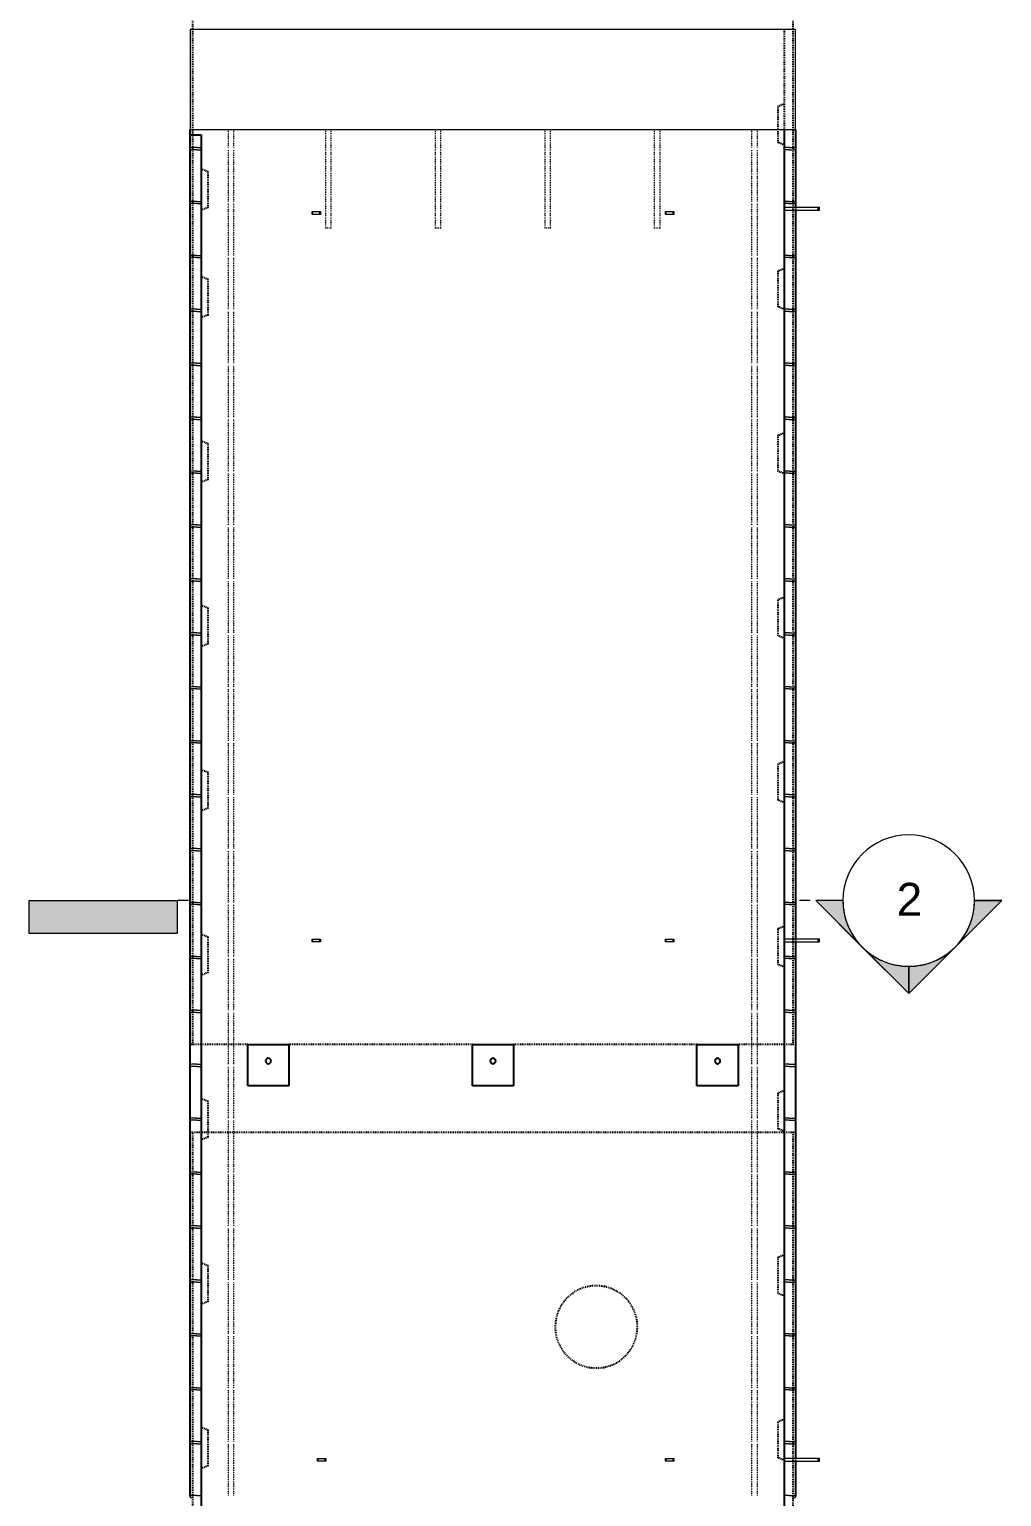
# Model space of a CAD drawing. Header units: millimetres. Extents: x -12535 to 7900, y -3006 to 13189.
# Drawn here: x -5556 to -2007, y 2070 to 7425 of the extents above; entities that cross this region are included whole.
import ezdxf

# ---------------------------------------------------------------- set-up
doc = ezdxf.new("R2010")
doc.units = ezdxf.units.MM
doc.linetypes.add('Dash', pattern=[6.36, 3.18, -3.18])
for name, color, linetype, lineweight in [('A-GENM', 13, 'Continuous', 18), ('A-WALL', 113, 'Continuous', 25), ('A-WALL-HDLN', 110, 'Dash', 25), ('G-ANNO-SYMB', 111, 'Continuous', 9), ('S-BEAM', 12, 'Continuous', 18), ('S-RBAR', 171, 'Continuous', 18)]:
    doc.layers.add(name, color=color, linetype=linetype, lineweight=lineweight)
doc.styles.add('Arial', font='arial.ttf', dxfattribs={"height": 120})

# ---------------------------------------------------------------- blocks, each defined once
blk = doc.blocks.new('RR spread anchor face based - RR-SA-2_5-150-1876458-Elevation Front')
at = {"layer": 'A-GENM'}
for p, q in [((-3233.8, 6759.9), (-3231.3, 6759.9)), ((-3233.8, 6749.9), (-3233.8, 6759.9)), ((-3231.3, 6749.9), (-3233.8, 6749.9)), ((-3231.3, 6759.9), (-3206.3, 6759.9)), ((-3231.3, 6749.9), (-3231.3, 6759.9)), ((-3206.3, 6749.9), (-3231.3, 6749.9)), ((-3206.3, 6759.9), (-3203.8, 6759.9)), ((-3206.3, 6749.9), (-3206.3, 6759.9)), ((-3203.8, 6749.9), (-3206.3, 6749.9)), ((-3203.8, 6759.9), (-3203.8, 6749.9))]:
    blk.add_line(p, q, dxfattribs=at)
blk = doc.blocks.new('M_Rectangular Corbel - M_Rectangular Corbel-2619637-Elevation Front')
at = {"layer": 'S-BEAM'}
for p, q in [((-4968.8, 7425), (-4968.8, 7060)), ((-2758.8, 7425), (-4968.8, 7425)), ((-2758.8, 7060), (-2758.8, 7425)), ((-4968.8, 7060), (-2758.8, 7060))]:
    blk.add_line(p, q, dxfattribs=at)
blk = doc.blocks.new('RR spread anchor face based - RR-SA-4_0-180-1726831-Elevation Front')
at = {"layer": 'A-GENM'}
for p, q in [((-2798.8, -459.1), (-2676.7, -459.1)), ((-2676.7, -471.1), (-2798.8, -471.1)), ((-2676.7, -459.1), (-2671.7, -459.1)), ((-2676.7, -471.1), (-2676.7, -459.1)), ((-2671.7, -471.1), (-2676.7, -471.1)), ((-2671.7, -471.1), (-2671.7, -459.1))]:
    blk.add_line(p, q, dxfattribs=at)
blk = doc.blocks.new('Detail View - M_Section Tail - Filled Horizontal-14034-Elevation Front')
at = {"layer": 'G-ANNO-SYMB'}
blk.add_hatch(color=256, dxfattribs=at).paths.add_polyline_path([(-5039.6, -754.4), (-5039.6, -634.4), (-5579.6, -634.4), (-5579.6, -754.4)])
for p, q in [((-5579.6, -754.4), (-5579.6, -634.4)), ((-5579.6, -634.4), (-5039.6, -634.4)), ((-5039.6, -634.4), (-5039.6, -754.4)), ((-5039.6, -754.4), (-5579.6, -754.4))]:
    blk.add_line(p, q, dxfattribs=at)
blk = doc.blocks.new('Detail View - M_Section Head - Filled SHOP DWG-1002450-Elevation Front')
at = {"layer": 'G-ANNO-SYMB'}
h = blk.add_hatch(color=256, dxfattribs=at)
edge = h.paths.add_edge_path()
edge.add_line((-2685.4, -634.4), (-2585.9, -634.4))
edge.add_arc((-2345.9, -634.4), 240, 180, 225)
edge.add_line((-2515.6, -804.1), (-2685.4, -634.4))
h = blk.add_hatch(color=256, dxfattribs=at)
edge = h.paths.add_edge_path()
edge.add_line((-2006.5, -634.4), (-2176.2, -804.1))
edge.add_arc((-2345.9, -634.4), 240, 315, 360)
edge.add_line((-2105.9, -634.4), (-2006.5, -634.4))
h = blk.add_hatch(color=256, dxfattribs=at)
edge = h.paths.add_edge_path()
edge.add_line((-2345.9, -973.8), (-2515.6, -804.1))
edge.add_arc((-2345.9, -634.4), 240, 225, 270)
edge.add_line((-2345.9, -874.4), (-2345.9, -973.8))
h = blk.add_hatch(color=256, dxfattribs=at)
edge = h.paths.add_edge_path()
edge.add_line((-2345.9, -973.8), (-2345.9, -874.4))
edge.add_arc((-2345.9, -634.4), 240, 270, 315)
edge.add_line((-2176.2, -804.1), (-2345.9, -973.8))
for p, q in [((-2345.9, -973.8), (-2685.4, -634.4)), ((-2585.9, -634.4), (-2685.4, -634.4)), ((-2685.4, -634.4), (-2515.6, -804.1)), ((-2585.9, -634.4), (-2685.4, -634.4)), ((-2345.9, -973.8), (-2006.5, -634.4)), ((-2176.2, -804.1), (-2006.5, -634.4)), ((-2105.9, -634.4), (-2006.5, -634.4)), ((-2006.5, -634.4), (-2105.9, -634.4)), ((-2515.6, -804.1), (-2345.9, -973.8)), ((-2345.9, -973.8), (-2176.2, -804.1)), ((-2345.9, -874.4), (-2345.9, -973.8)), ((-2345.9, -973.8), (-2345.9, -874.4))]:
    blk.add_line(p, q, dxfattribs=at)
for start, end in [(360, 180), (180, 360), (180, 225), (315, 0), (225, 270), (270, 315)]:
    blk.add_arc((-2345.9, -634.4), 240, start, end, dxfattribs=at)

msp = doc.modelspace()

# ---------------------------------------------------------------- linework, layer by layer
at = {"layer": 'A-WALL'}
for p, q in [((-4968.80383, 6990.04674), (-4968.80383, 7060)), ((-4968.80383, 7040.00977), (-4928.80383, 7040.00977)), ((-4928.80383, 7040.00977), (-4928.80383, -1395)), ((-2798.80383, -1395), (-2798.80383, 7060)), ((-2758.80383, 7060), (-2758.80383, 6990.04674)), ((-4968.80383, 6793.26896), (-4968.80383, 6989.28659)), ((-2758.80383, 6989.28659), (-2758.80383, 6793.26896)), ((-4968.80383, 6596.49118), (-4968.80383, 6792.50882)), ((-2758.80383, 6792.50882), (-2758.80383, 6775.9)), ((-2758.80383, 6763.9), (-2758.80383, 6596.49118)), ((-4968.80383, 6399.71341), (-4968.80383, 6595.73104)), ((-2758.80383, 6595.73104), (-2758.80383, 6399.71341)), ((-4968.80383, 6202.93563), (-4968.80383, 6398.95326)), ((-2758.80383, 6398.95326), (-2758.80383, 6202.93563)), ((-4968.80383, 6006.15785), (-4968.80383, 6202.17548)), ((-2758.80383, 6202.17548), (-2758.80383, 6006.15785)), ((-4968.80383, 5809.38007), (-4968.80383, 6005.39771)), ((-2758.80383, 6005.39771), (-2758.80383, 5809.38007)), ((-4968.80383, 5612.60229), (-4968.80383, 5808.61993)), ((-2758.80383, 5808.61993), (-2758.80383, 5612.60229)), ((-4968.80383, 5415.82452), (-4968.80383, 5611.84215)), ((-2758.80383, 5611.84215), (-2758.80383, 5415.82452)), ((-4968.80383, 5219.04674), (-4968.80383, 5415.06437)), ((-2758.80383, 5415.06437), (-2758.80383, 5219.04674)), ((-4968.80383, 5022.26896), (-4968.80383, 5218.28659)), ((-2758.80383, 5218.28659), (-2758.80383, 5022.26896)), ((-4968.80383, 4825.49118), (-4968.80383, 5021.50882)), ((-2758.80383, 5021.50882), (-2758.80383, 4825.49118)), ((-4968.80383, 4628.71341), (-4968.80383, 4824.73104)), ((-2758.80383, 4824.73104), (-2758.80383, 4628.71341)), ((-4968.80383, 4431.93563), (-4968.80383, 4627.95326)), ((-2758.80383, 4627.95326), (-2758.80383, 4431.93563)), ((-4968.80383, 4235.15785), (-4968.80383, 4431.17548)), ((-2758.80383, 4431.17548), (-2758.80383, 4235.15785)), ((-4968.80383, 4038.38007), (-4968.80383, 4234.39771)), ((-2758.80383, 4234.39771), (-2758.80383, 4105.9)), ((-2758.80383, 4093.9), (-2758.80383, 4038.38007)), ((-4968.80383, 3841.60229), (-4968.80383, 4037.61993)), ((-2758.80383, 4037.61993), (-2758.80383, 3841.60229)), ((-4968.80383, 3644.82452), (-4968.80383, 3840.84215)), ((-2758.80383, 3840.84215), (-2758.80383, 3644.82452)), ((-4758.80383, 3720), (-4608.80383, 3720)), ((-4758.80383, 3570), (-4758.80383, 3720)), ((-4608.80383, 3720), (-4608.80383, 3570)), ((-3938.80383, 3720), (-3788.80383, 3720)), ((-3938.80383, 3570), (-3938.80383, 3720)), ((-3788.80383, 3720), (-3788.80383, 3570)), ((-3118.80383, 3720), (-2968.80383, 3720)), ((-3118.80383, 3570), (-3118.80383, 3720)), ((-2968.80383, 3720), (-2968.80383, 3570)), ((-4968.80383, 3448.04674), (-4968.80383, 3644.06437)), ((-2758.80383, 3644.06437), (-2758.80383, 3448.04674)), ((-4608.80383, 3570), (-4758.80383, 3570)), ((-3788.80383, 3570), (-3938.80383, 3570)), ((-2968.80383, 3570), (-3118.80383, 3570)), ((-4968.80383, 3251.26896), (-4968.80383, 3447.28659)), ((-2758.80383, 3447.28659), (-2758.80383, 3251.26896)), ((-4968.80383, 3054.49118), (-4968.80383, 3250.50882)), ((-2758.80383, 3250.50882), (-2758.80383, 3054.49118)), ((-4968.80383, 2857.71341), (-4968.80383, 3053.73104)), ((-2758.80383, 3053.73104), (-2758.80383, 2857.71341)), ((-4968.80383, 2660.93563), (-4968.80383, 2856.95326)), ((-2758.80383, 2856.95326), (-2758.80383, 2660.93563)), ((-4968.80383, 2464.15785), (-4968.80383, 2660.17548)), ((-2758.80383, 2660.17548), (-2758.80383, 2464.15785)), ((-4968.80383, 2267.38007), (-4968.80383, 2463.39771)), ((-2758.80383, 2463.39771), (-2758.80383, 2267.38007)), ((-4968.80383, 2070.60229), (-4968.80383, 2266.61993)), ((-2758.80383, 2266.61993), (-2758.80383, 2210.9)), ((-2758.80383, 2198.9), (-2758.80383, 2070.60229))]:
    msp.add_line(p, q, dxfattribs=at)
for centre, start, end in [((-4683.80383, 3660), 0, 180), ((-4683.80383, 3660), 180, 0), ((-3863.80383, 3660), 0, 180), ((-3863.80383, 3660), 180, 0), ((-3043.80383, 3660), 0, 180), ((-3043.80383, 3660), 180, 0)]:
    msp.add_arc(centre, 10, start, end, dxfattribs=at)
at = {"layer": 'A-WALL-HDLN'}
for p, q in [((-4958.80125, 3720), (-4958.80125, 7660)), ((-2768.80641, 7660), (-2768.80641, 3720)), ((-2798.80383, 7060.04961), (-2798.80383, 7424.95039)), ((-2798.80383, 7152.5), (-2823.80383, 7142.5)), ((-2823.80383, 7142.5), (-2823.80383, 7012.5)), ((-2798.80383, 7002.5), (-2823.80383, 7012.5)), ((-4903.80383, 6905), (-4928.80383, 6915)), ((-4903.80383, 6775), (-4903.80383, 6905)), ((-4903.80383, 6775), (-4928.80383, 6765)), ((-2758.80383, 6775.85039), (-2758.80383, 6763.94961)), ((-2798.80383, 6552.5), (-2823.80383, 6542.5)), ((-2823.80383, 6542.5), (-2823.80383, 6412.5)), ((-4903.80383, 6512.5), (-4928.80383, 6522.5)), ((-4903.80383, 6382.5), (-4903.80383, 6512.5)), ((-4903.80383, 6382.5), (-4928.80383, 6372.5)), ((-2798.80383, 6402.5), (-2823.80383, 6412.5)), ((-2798.80383, 5952.5), (-2823.80383, 5942.5)), ((-4903.80383, 5912.5), (-4928.80383, 5922.5)), ((-4903.80383, 5782.5), (-4903.80383, 5912.5)), ((-2823.80383, 5942.5), (-2823.80383, 5812.5)), ((-2798.80383, 5802.5), (-2823.80383, 5812.5)), ((-4903.80383, 5782.5), (-4928.80383, 5772.5)), ((-4903.80383, 5312.5), (-4928.80383, 5322.5)), ((-4903.80383, 5182.5), (-4903.80383, 5312.5)), ((-2798.80383, 5352.5), (-2823.80383, 5342.5)), ((-2823.80383, 5342.5), (-2823.80383, 5212.5)), ((-2798.80383, 5202.5), (-2823.80383, 5212.5)), ((-4903.80383, 5182.5), (-4928.80383, 5172.5)), ((-4903.80383, 4712.5), (-4928.80383, 4722.5)), ((-4903.80383, 4582.5), (-4903.80383, 4712.5)), ((-2798.80383, 4752.5), (-2823.80383, 4742.5)), ((-2823.80383, 4742.5), (-2823.80383, 4612.5)), ((-2798.80383, 4602.5), (-2823.80383, 4612.5)), ((-4903.80383, 4582.5), (-4928.80383, 4572.5)), ((-2798.80383, 4152.5), (-2823.80383, 4142.5)), ((-2823.80383, 4142.5), (-2823.80383, 4012.5)), ((-4903.80383, 4112.5), (-4928.80383, 4122.5)), ((-4903.80383, 3982.5), (-4903.80383, 4112.5)), ((-2758.80383, 4105.85039), (-2758.80383, 4093.94961)), ((-4903.80383, 3982.5), (-4928.80383, 3972.5)), ((-2798.80383, 4002.5), (-2823.80383, 4012.5)), ((-4958.80125, 3720), (-4968.80383, 3720)), ((-4758.85344, 3720), (-4968.80383, 3720)), ((-3938.85344, 3720), (-4608.75422, 3720)), ((-3118.85344, 3720), (-3788.75422, 3720)), ((-2758.80383, 3720), (-2968.75422, 3720)), ((-2758.80383, 3720), (-2768.80641, 3720)), ((-2798.80383, 3552.5), (-2823.80383, 3542.5)), ((-2823.80383, 3542.5), (-2823.80383, 3412.5)), ((-4903.80383, 3512.5), (-4928.80383, 3522.5)), ((-4903.80383, 3382.5), (-4903.80383, 3512.5)), ((-4968.80383, 3400), (-4958.80125, 3400)), ((-4968.80383, 3400), (-2758.80383, 3400)), ((-4958.80125, -1395), (-4958.80125, 3400)), ((-4903.80383, 3382.5), (-4928.80383, 3372.5)), ((-2798.80383, 3402.5), (-2823.80383, 3412.5)), ((-2768.80641, 3400), (-2768.80641, -1395)), ((-2768.80641, 3400), (-2758.80383, 3400)), ((-2798.80383, 2952.5), (-2823.80383, 2942.5)), ((-4903.80383, 2912.5), (-4928.80383, 2922.5)), ((-4903.80383, 2782.5), (-4903.80383, 2912.5)), ((-2823.80383, 2942.5), (-2823.80383, 2812.5)), ((-2798.80383, 2802.5), (-2823.80383, 2812.5)), ((-4903.80383, 2782.5), (-4928.80383, 2772.5)), ((-4903.80383, 2312.5), (-4928.80383, 2322.5)), ((-4903.80383, 2182.5), (-4903.80383, 2312.5)), ((-2798.80383, 2352.5), (-2823.80383, 2342.5)), ((-2823.80383, 2342.5), (-2823.80383, 2212.5)), ((-2798.80383, 2202.5), (-2823.80383, 2212.5)), ((-2758.80383, 2210.85039), (-2758.80383, 2198.94961)), ((-4903.80383, 2182.5), (-4928.80383, 2172.5))]:
    msp.add_line(p, q, dxfattribs=at)
for start, end in [(90, 270), (270, 90)]:
    msp.add_arc((-3486.37168, 2689.77319), 150, start, end, dxfattribs=at)
at = {"layer": 'G-ANNO-SYMB'}
for p, q in [((-4975.20678, 4245.596), (-5016.29793, 4245.596)), ((-2705.93895, 4245.596), (-2744.73362, 4245.596))]:
    msp.add_line(p, q, dxfattribs=at)
at = {"layer": 'S-RBAR', "linetype": 'Dash'}
for p, q in [((-4829.30383, 6993.66667), (-4829.30383, 7060)), ((-4809.30383, 6993.66667), (-4809.30383, 7060)), ((-4473.90383, 6700), (-4473.90383, 7060)), ((-4453.90383, 6700), (-4453.90383, 7060)), ((-4073.70383, 6700), (-4073.70383, 7060)), ((-4053.70383, 6700), (-4053.70383, 7060)), ((-3673.70383, 6700), (-3673.70383, 7060)), ((-3653.70383, 6700), (-3653.70383, 7060)), ((-3273.70383, 6700), (-3273.70383, 7060)), ((-3253.70383, 6700), (-3253.70383, 7060)), ((-2918.30383, 6993.66667), (-2918.30383, 7060)), ((-2898.30383, 6993.66667), (-2898.30383, 7060)), ((-4829.30383, 6796.88889), (-4829.30383, 6985.66667)), ((-4809.30383, 6796.88889), (-4809.30383, 6985.66667)), ((-2918.30383, 6796.88889), (-2918.30383, 6985.66667)), ((-2898.30383, 6796.88889), (-2898.30383, 6985.66667)), ((-4829.30383, 6600.11111), (-4829.30383, 6788.88889)), ((-4809.30383, 6600.11111), (-4809.30383, 6788.88889)), ((-2918.30383, 6600.11111), (-2918.30383, 6788.88889)), ((-2898.30383, 6600.11111), (-2898.30383, 6788.88889)), ((-4453.90383, 6700), (-4473.90383, 6700)), ((-4053.70383, 6700), (-4073.70383, 6700)), ((-3653.70383, 6700), (-3673.70383, 6700)), ((-3253.70383, 6700), (-3273.70383, 6700)), ((-4829.30383, 6403.33333), (-4829.30383, 6592.11111)), ((-4809.30383, 6403.33333), (-4809.30383, 6592.11111)), ((-2918.30383, 6403.33333), (-2918.30383, 6592.11111)), ((-2898.30383, 6403.33333), (-2898.30383, 6592.11111)), ((-4829.30383, 6206.55556), (-4829.30383, 6395.33333)), ((-4809.30383, 6206.55556), (-4809.30383, 6395.33333)), ((-2918.30383, 6206.55556), (-2918.30383, 6395.33333)), ((-2898.30383, 6206.55556), (-2898.30383, 6395.33333)), ((-4829.30383, 6009.77778), (-4829.30383, 6198.55556)), ((-4809.30383, 6009.77778), (-4809.30383, 6198.55556)), ((-2918.30383, 6009.77778), (-2918.30383, 6198.55556)), ((-2898.30383, 6009.77778), (-2898.30383, 6198.55556)), ((-4829.30383, 5813), (-4829.30383, 6001.77778)), ((-4809.30383, 5813), (-4809.30383, 6001.77778)), ((-2918.30383, 5813), (-2918.30383, 6001.77778)), ((-2898.30383, 5813), (-2898.30383, 6001.77778)), ((-4829.30383, 5616.22222), (-4829.30383, 5805)), ((-4809.30383, 5616.22222), (-4809.30383, 5805)), ((-2918.30383, 5616.22222), (-2918.30383, 5805)), ((-2898.30383, 5616.22222), (-2898.30383, 5805)), ((-4829.30383, 5419.44444), (-4829.30383, 5608.22222)), ((-4809.30383, 5419.44444), (-4809.30383, 5608.22222)), ((-2918.30383, 5419.44444), (-2918.30383, 5608.22222)), ((-2898.30383, 5419.44444), (-2898.30383, 5608.22222)), ((-4829.30383, 5222.66667), (-4829.30383, 5411.44444)), ((-4809.30383, 5222.66667), (-4809.30383, 5411.44444)), ((-2918.30383, 5222.66667), (-2918.30383, 5411.44444)), ((-2898.30383, 5222.66667), (-2898.30383, 5411.44444)), ((-4829.30383, 5025.88889), (-4829.30383, 5214.66667)), ((-4809.30383, 5025.88889), (-4809.30383, 5214.66667)), ((-2918.30383, 5025.88889), (-2918.30383, 5214.66667)), ((-2898.30383, 5025.88889), (-2898.30383, 5214.66667)), ((-4829.30383, 4829.11111), (-4829.30383, 5017.88889)), ((-4809.30383, 4829.11111), (-4809.30383, 5017.88889)), ((-2918.30383, 4829.11111), (-2918.30383, 5017.88889)), ((-2898.30383, 4829.11111), (-2898.30383, 5017.88889)), ((-4829.30383, 4632.33333), (-4829.30383, 4821.11111)), ((-4809.30383, 4632.33333), (-4809.30383, 4821.11111)), ((-2918.30383, 4632.33333), (-2918.30383, 4821.11111)), ((-2898.30383, 4632.33333), (-2898.30383, 4821.11111)), ((-4829.30383, 4435.55556), (-4829.30383, 4624.33333)), ((-4809.30383, 4435.55556), (-4809.30383, 4624.33333)), ((-2918.30383, 4435.55556), (-2918.30383, 4624.33333)), ((-2898.30383, 4435.55556), (-2898.30383, 4624.33333)), ((-4829.30383, 4238.77778), (-4829.30383, 4427.55556)), ((-4809.30383, 4238.77778), (-4809.30383, 4427.55556)), ((-2918.30383, 4238.77778), (-2918.30383, 4427.55556)), ((-2898.30383, 4238.77778), (-2898.30383, 4427.55556)), ((-4829.30383, 4042), (-4829.30383, 4230.77778)), ((-4809.30383, 4042), (-4809.30383, 4230.77778)), ((-2918.30383, 4042), (-2918.30383, 4230.77778)), ((-2898.30383, 4042), (-2898.30383, 4230.77778)), ((-4829.30383, 3845.22222), (-4829.30383, 4034)), ((-4809.30383, 3845.22222), (-4809.30383, 4034)), ((-2918.30383, 3845.22222), (-2918.30383, 4034)), ((-2898.30383, 3845.22222), (-2898.30383, 4034)), ((-4829.30383, 3648.44444), (-4829.30383, 3837.22222)), ((-4809.30383, 3648.44444), (-4809.30383, 3837.22222)), ((-2918.30383, 3648.44444), (-2918.30383, 3837.22222)), ((-2898.30383, 3648.44444), (-2898.30383, 3837.22222)), ((-4829.30383, 3451.66667), (-4829.30383, 3640.44444)), ((-4809.30383, 3451.66667), (-4809.30383, 3640.44444)), ((-2918.30383, 3451.66667), (-2918.30383, 3640.44444)), ((-2898.30383, 3451.66667), (-2898.30383, 3640.44444)), ((-4829.30383, 3254.88889), (-4829.30383, 3443.66667)), ((-4809.30383, 3254.88889), (-4809.30383, 3443.66667)), ((-2918.30383, 3254.88889), (-2918.30383, 3443.66667)), ((-2898.30383, 3254.88889), (-2898.30383, 3443.66667)), ((-4829.30383, 3058.11111), (-4829.30383, 3246.88889)), ((-4809.30383, 3058.11111), (-4809.30383, 3246.88889)), ((-2918.30383, 3058.11111), (-2918.30383, 3246.88889)), ((-2898.30383, 3058.11111), (-2898.30383, 3246.88889)), ((-4829.30383, 2861.33333), (-4829.30383, 3050.11111)), ((-4809.30383, 2861.33333), (-4809.30383, 3050.11111)), ((-2918.30383, 2861.33333), (-2918.30383, 3050.11111)), ((-2898.30383, 2861.33333), (-2898.30383, 3050.11111)), ((-4829.30383, 2664.55556), (-4829.30383, 2853.33333)), ((-4809.30383, 2664.55556), (-4809.30383, 2853.33333)), ((-2918.30383, 2664.55556), (-2918.30383, 2853.33333)), ((-2898.30383, 2664.55556), (-2898.30383, 2853.33333)), ((-4829.30383, 2467.77778), (-4829.30383, 2656.55556)), ((-4809.30383, 2467.77778), (-4809.30383, 2656.55556)), ((-2918.30383, 2467.77778), (-2918.30383, 2656.55556)), ((-2898.30383, 2467.77778), (-2898.30383, 2656.55556)), ((-4829.30383, 2271), (-4829.30383, 2459.77778)), ((-4809.30383, 2271), (-4809.30383, 2459.77778)), ((-2918.30383, 2271), (-2918.30383, 2459.77778)), ((-2898.30383, 2271), (-2898.30383, 2459.77778)), ((-4829.30383, 2074.22222), (-4829.30383, 2263)), ((-4809.30383, 2074.22222), (-4809.30383, 2263)), ((-2918.30383, 2074.22222), (-2918.30383, 2263)), ((-2898.30383, 2074.22222), (-2898.30383, 2263))]:
    msp.add_line(p, q, dxfattribs=at)
at = {"layer": 'S-RBAR'}
for p, q in [((-4944.80383, 6993.66667), (-4964.80383, 6993.66667)), ((-4944.80383, 6985.66667), (-4964.80383, 6985.66667)), ((-4944.80383, 6993.66667), (-4928.80383, 6993.66667)), ((-4944.80383, 6985.66667), (-4928.80383, 6985.66667)), ((-2782.80383, 6993.66667), (-2798.80383, 6993.66667)), ((-2782.80383, 6985.66667), (-2798.80383, 6985.66667)), ((-2782.80383, 6993.66667), (-2762.80383, 6993.66667)), ((-2782.80383, 6985.66667), (-2762.80383, 6985.66667)), ((-4944.80383, 6796.88889), (-4964.80383, 6796.88889)), ((-4944.80383, 6788.88889), (-4964.80383, 6788.88889)), ((-4944.80383, 6796.88889), (-4928.80383, 6796.88889)), ((-4944.80383, 6788.88889), (-4928.80383, 6788.88889)), ((-2782.80383, 6796.88889), (-2798.80383, 6796.88889)), ((-2782.80383, 6788.88889), (-2798.80383, 6788.88889)), ((-2782.80383, 6796.88889), (-2762.80383, 6796.88889)), ((-2782.80383, 6788.88889), (-2762.80383, 6788.88889)), ((-4944.80383, 6600.11111), (-4964.80383, 6600.11111)), ((-4944.80383, 6592.11111), (-4964.80383, 6592.11111)), ((-4944.80383, 6600.11111), (-4928.80383, 6600.11111)), ((-4944.80383, 6592.11111), (-4928.80383, 6592.11111)), ((-2782.80383, 6600.11111), (-2798.80383, 6600.11111)), ((-2782.80383, 6592.11111), (-2798.80383, 6592.11111)), ((-2782.80383, 6600.11111), (-2762.80383, 6600.11111)), ((-2782.80383, 6592.11111), (-2762.80383, 6592.11111)), ((-4944.80383, 6403.33333), (-4964.80383, 6403.33333)), ((-4944.80383, 6395.33333), (-4964.80383, 6395.33333)), ((-4944.80383, 6403.33333), (-4928.80383, 6403.33333)), ((-4944.80383, 6395.33333), (-4928.80383, 6395.33333)), ((-2782.80383, 6403.33333), (-2798.80383, 6403.33333)), ((-2782.80383, 6395.33333), (-2798.80383, 6395.33333)), ((-2782.80383, 6403.33333), (-2762.80383, 6403.33333)), ((-2782.80383, 6395.33333), (-2762.80383, 6395.33333)), ((-4944.80383, 6206.55556), (-4964.80383, 6206.55556)), ((-4944.80383, 6198.55556), (-4964.80383, 6198.55556)), ((-4944.80383, 6206.55556), (-4928.80383, 6206.55556)), ((-4944.80383, 6198.55556), (-4928.80383, 6198.55556)), ((-2782.80383, 6206.55556), (-2798.80383, 6206.55556)), ((-2782.80383, 6198.55556), (-2798.80383, 6198.55556)), ((-2782.80383, 6206.55556), (-2762.80383, 6206.55556)), ((-2782.80383, 6198.55556), (-2762.80383, 6198.55556)), ((-4944.80383, 6009.77778), (-4964.80383, 6009.77778)), ((-4944.80383, 6001.77778), (-4964.80383, 6001.77778)), ((-4944.80383, 6009.77778), (-4928.80383, 6009.77778)), ((-4944.80383, 6001.77778), (-4928.80383, 6001.77778)), ((-2782.80383, 6009.77778), (-2798.80383, 6009.77778)), ((-2782.80383, 6001.77778), (-2798.80383, 6001.77778)), ((-2782.80383, 6009.77778), (-2762.80383, 6009.77778)), ((-2782.80383, 6001.77778), (-2762.80383, 6001.77778)), ((-4944.80383, 5813), (-4964.80383, 5813)), ((-4944.80383, 5805), (-4964.80383, 5805)), ((-4944.80383, 5813), (-4928.80383, 5813)), ((-4944.80383, 5805), (-4928.80383, 5805)), ((-2782.80383, 5813), (-2798.80383, 5813)), ((-2782.80383, 5805), (-2798.80383, 5805)), ((-2782.80383, 5813), (-2762.80383, 5813)), ((-2782.80383, 5805), (-2762.80383, 5805)), ((-4944.80383, 5616.22222), (-4964.80383, 5616.22222)), ((-4944.80383, 5608.22222), (-4964.80383, 5608.22222)), ((-4944.80383, 5616.22222), (-4928.80383, 5616.22222)), ((-4944.80383, 5608.22222), (-4928.80383, 5608.22222)), ((-2782.80383, 5616.22222), (-2798.80383, 5616.22222)), ((-2782.80383, 5608.22222), (-2798.80383, 5608.22222)), ((-2782.80383, 5616.22222), (-2762.80383, 5616.22222)), ((-2782.80383, 5608.22222), (-2762.80383, 5608.22222)), ((-4944.80383, 5419.44444), (-4964.80383, 5419.44444)), ((-4944.80383, 5411.44444), (-4964.80383, 5411.44444)), ((-4944.80383, 5419.44444), (-4928.80383, 5419.44444)), ((-4944.80383, 5411.44444), (-4928.80383, 5411.44444)), ((-2782.80383, 5419.44444), (-2798.80383, 5419.44444)), ((-2782.80383, 5411.44444), (-2798.80383, 5411.44444)), ((-2782.80383, 5419.44444), (-2762.80383, 5419.44444)), ((-2782.80383, 5411.44444), (-2762.80383, 5411.44444)), ((-4944.80383, 5222.66667), (-4964.80383, 5222.66667)), ((-4944.80383, 5214.66667), (-4964.80383, 5214.66667)), ((-4944.80383, 5222.66667), (-4928.80383, 5222.66667)), ((-4944.80383, 5214.66667), (-4928.80383, 5214.66667)), ((-2782.80383, 5222.66667), (-2798.80383, 5222.66667)), ((-2782.80383, 5214.66667), (-2798.80383, 5214.66667)), ((-2782.80383, 5222.66667), (-2762.80383, 5222.66667)), ((-2782.80383, 5214.66667), (-2762.80383, 5214.66667)), ((-4944.80383, 5025.88889), (-4964.80383, 5025.88889)), ((-4944.80383, 5017.88889), (-4964.80383, 5017.88889)), ((-4944.80383, 5025.88889), (-4928.80383, 5025.88889)), ((-4944.80383, 5017.88889), (-4928.80383, 5017.88889)), ((-2782.80383, 5025.88889), (-2798.80383, 5025.88889)), ((-2782.80383, 5017.88889), (-2798.80383, 5017.88889)), ((-2782.80383, 5025.88889), (-2762.80383, 5025.88889)), ((-2782.80383, 5017.88889), (-2762.80383, 5017.88889)), ((-4944.80383, 4829.11111), (-4964.80383, 4829.11111)), ((-4944.80383, 4821.11111), (-4964.80383, 4821.11111)), ((-4944.80383, 4829.11111), (-4928.80383, 4829.11111)), ((-4944.80383, 4821.11111), (-4928.80383, 4821.11111)), ((-2782.80383, 4829.11111), (-2798.80383, 4829.11111)), ((-2782.80383, 4821.11111), (-2798.80383, 4821.11111)), ((-2782.80383, 4829.11111), (-2762.80383, 4829.11111)), ((-2782.80383, 4821.11111), (-2762.80383, 4821.11111)), ((-4944.80383, 4632.33333), (-4964.80383, 4632.33333)), ((-4944.80383, 4624.33333), (-4964.80383, 4624.33333)), ((-4944.80383, 4632.33333), (-4928.80383, 4632.33333)), ((-4944.80383, 4624.33333), (-4928.80383, 4624.33333)), ((-2782.80383, 4632.33333), (-2798.80383, 4632.33333)), ((-2782.80383, 4624.33333), (-2798.80383, 4624.33333)), ((-2782.80383, 4632.33333), (-2762.80383, 4632.33333)), ((-2782.80383, 4624.33333), (-2762.80383, 4624.33333)), ((-4944.80383, 4435.55556), (-4964.80383, 4435.55556)), ((-4944.80383, 4427.55556), (-4964.80383, 4427.55556)), ((-4944.80383, 4435.55556), (-4928.80383, 4435.55556)), ((-4944.80383, 4427.55556), (-4928.80383, 4427.55556)), ((-2782.80383, 4435.55556), (-2798.80383, 4435.55556)), ((-2782.80383, 4427.55556), (-2798.80383, 4427.55556)), ((-2782.80383, 4435.55556), (-2762.80383, 4435.55556)), ((-2782.80383, 4427.55556), (-2762.80383, 4427.55556)), ((-4944.80383, 4238.77778), (-4964.80383, 4238.77778)), ((-4944.80383, 4230.77778), (-4964.80383, 4230.77778)), ((-4944.80383, 4238.77778), (-4928.80383, 4238.77778)), ((-4944.80383, 4230.77778), (-4928.80383, 4230.77778)), ((-2782.80383, 4238.77778), (-2798.80383, 4238.77778)), ((-2782.80383, 4230.77778), (-2798.80383, 4230.77778)), ((-2782.80383, 4238.77778), (-2762.80383, 4238.77778)), ((-2782.80383, 4230.77778), (-2762.80383, 4230.77778)), ((-4944.80383, 4042), (-4964.80383, 4042)), ((-4944.80383, 4034), (-4964.80383, 4034)), ((-4944.80383, 4042), (-4928.80383, 4042)), ((-4944.80383, 4034), (-4928.80383, 4034)), ((-2782.80383, 4042), (-2798.80383, 4042)), ((-2782.80383, 4034), (-2798.80383, 4034)), ((-2782.80383, 4042), (-2762.80383, 4042)), ((-2782.80383, 4034), (-2762.80383, 4034)), ((-4944.80383, 3845.22222), (-4964.80383, 3845.22222)), ((-4944.80383, 3837.22222), (-4964.80383, 3837.22222)), ((-4944.80383, 3845.22222), (-4928.80383, 3845.22222)), ((-4944.80383, 3837.22222), (-4928.80383, 3837.22222)), ((-2782.80383, 3845.22222), (-2798.80383, 3845.22222)), ((-2782.80383, 3837.22222), (-2798.80383, 3837.22222)), ((-2782.80383, 3845.22222), (-2762.80383, 3845.22222)), ((-2782.80383, 3837.22222), (-2762.80383, 3837.22222)), ((-4944.80383, 3648.44444), (-4964.80383, 3648.44444)), ((-4944.80383, 3648.44444), (-4928.80383, 3648.44444)), ((-2782.80383, 3648.44444), (-2798.80383, 3648.44444)), ((-2782.80383, 3648.44444), (-2762.80383, 3648.44444)), ((-4944.80383, 3640.44444), (-4964.80383, 3640.44444)), ((-4944.80383, 3640.44444), (-4928.80383, 3640.44444)), ((-2782.80383, 3640.44444), (-2798.80383, 3640.44444)), ((-2782.80383, 3640.44444), (-2762.80383, 3640.44444)), ((-4944.80383, 3451.66667), (-4964.80383, 3451.66667)), ((-4944.80383, 3443.66667), (-4964.80383, 3443.66667)), ((-4944.80383, 3451.66667), (-4928.80383, 3451.66667)), ((-4944.80383, 3443.66667), (-4928.80383, 3443.66667)), ((-2782.80383, 3451.66667), (-2798.80383, 3451.66667)), ((-2782.80383, 3443.66667), (-2798.80383, 3443.66667)), ((-2782.80383, 3451.66667), (-2762.80383, 3451.66667)), ((-2782.80383, 3443.66667), (-2762.80383, 3443.66667)), ((-4944.80383, 3254.88889), (-4964.80383, 3254.88889)), ((-4944.80383, 3246.88889), (-4964.80383, 3246.88889)), ((-4944.80383, 3254.88889), (-4928.80383, 3254.88889)), ((-4944.80383, 3246.88889), (-4928.80383, 3246.88889)), ((-2782.80383, 3254.88889), (-2798.80383, 3254.88889)), ((-2782.80383, 3246.88889), (-2798.80383, 3246.88889)), ((-2782.80383, 3254.88889), (-2762.80383, 3254.88889)), ((-2782.80383, 3246.88889), (-2762.80383, 3246.88889)), ((-4944.80383, 3058.11111), (-4964.80383, 3058.11111)), ((-4944.80383, 3058.11111), (-4928.80383, 3058.11111)), ((-2782.80383, 3058.11111), (-2798.80383, 3058.11111)), ((-2782.80383, 3058.11111), (-2762.80383, 3058.11111)), ((-4944.80383, 3050.11111), (-4964.80383, 3050.11111)), ((-4944.80383, 3050.11111), (-4928.80383, 3050.11111)), ((-2782.80383, 3050.11111), (-2798.80383, 3050.11111)), ((-2782.80383, 3050.11111), (-2762.80383, 3050.11111)), ((-4944.80383, 2861.33333), (-4964.80383, 2861.33333)), ((-4944.80383, 2853.33333), (-4964.80383, 2853.33333)), ((-4944.80383, 2861.33333), (-4928.80383, 2861.33333)), ((-4944.80383, 2853.33333), (-4928.80383, 2853.33333)), ((-2782.80383, 2861.33333), (-2798.80383, 2861.33333)), ((-2782.80383, 2853.33333), (-2798.80383, 2853.33333)), ((-2782.80383, 2861.33333), (-2762.80383, 2861.33333)), ((-2782.80383, 2853.33333), (-2762.80383, 2853.33333)), ((-4944.80383, 2664.55556), (-4964.80383, 2664.55556)), ((-4944.80383, 2656.55556), (-4964.80383, 2656.55556)), ((-4944.80383, 2664.55556), (-4928.80383, 2664.55556)), ((-4944.80383, 2656.55556), (-4928.80383, 2656.55556)), ((-2782.80383, 2664.55556), (-2798.80383, 2664.55556)), ((-2782.80383, 2656.55556), (-2798.80383, 2656.55556)), ((-2782.80383, 2664.55556), (-2762.80383, 2664.55556)), ((-2782.80383, 2656.55556), (-2762.80383, 2656.55556)), ((-4944.80383, 2467.77778), (-4964.80383, 2467.77778)), ((-4944.80383, 2467.77778), (-4928.80383, 2467.77778)), ((-2782.80383, 2467.77778), (-2798.80383, 2467.77778)), ((-2782.80383, 2467.77778), (-2762.80383, 2467.77778)), ((-4944.80383, 2459.77778), (-4964.80383, 2459.77778)), ((-4944.80383, 2459.77778), (-4928.80383, 2459.77778)), ((-2782.80383, 2459.77778), (-2798.80383, 2459.77778)), ((-2782.80383, 2459.77778), (-2762.80383, 2459.77778)), ((-4944.80383, 2271), (-4964.80383, 2271)), ((-4944.80383, 2263), (-4964.80383, 2263)), ((-4944.80383, 2271), (-4928.80383, 2271)), ((-4944.80383, 2263), (-4928.80383, 2263)), ((-2782.80383, 2271), (-2798.80383, 2271)), ((-2782.80383, 2263), (-2798.80383, 2263)), ((-2782.80383, 2271), (-2762.80383, 2271)), ((-2782.80383, 2263), (-2762.80383, 2263)), ((-4944.80383, 2074.22222), (-4964.80383, 2074.22222)), ((-4944.80383, 2074.22222), (-4928.80383, 2074.22222)), ((-2782.80383, 2074.22222), (-2798.80383, 2074.22222)), ((-2782.80383, 2074.22222), (-2762.80383, 2074.22222))]:
    msp.add_line(p, q, dxfattribs=at)
for centre, start, end in [((-4964.80383, 6989.66667), 90, 270), ((-2762.80383, 6989.66667), 270, 90), ((-4964.80383, 6792.88889), 90, 270), ((-2762.80383, 6792.88889), 270, 90), ((-4964.80383, 6596.11111), 90, 270), ((-2762.80383, 6596.11111), 270, 90), ((-4964.80383, 6399.33333), 90, 270), ((-2762.80383, 6399.33333), 270, 90), ((-4964.80383, 6202.55556), 90, 270), ((-2762.80383, 6202.55556), 270, 90), ((-4964.80383, 6005.77778), 90, 270), ((-2762.80383, 6005.77778), 270, 90), ((-4964.80383, 5809), 90, 270), ((-2762.80383, 5809), 270, 90), ((-4964.80383, 5612.22222), 90, 270), ((-2762.80383, 5612.22222), 270, 90), ((-4964.80383, 5415.44444), 90, 270), ((-2762.80383, 5415.44444), 270, 90), ((-4964.80383, 5218.66667), 90, 270), ((-2762.80383, 5218.66667), 270, 90), ((-4964.80383, 5021.88889), 90, 270), ((-2762.80383, 5021.88889), 270, 90), ((-4964.80383, 4825.11111), 90, 270), ((-2762.80383, 4825.11111), 270, 90), ((-4964.80383, 4628.33333), 90, 270), ((-2762.80383, 4628.33333), 270, 90), ((-4964.80383, 4431.55556), 90, 270), ((-2762.80383, 4431.55556), 270, 90), ((-4964.80383, 4234.77778), 90, 270), ((-2762.80383, 4234.77778), 270, 90), ((-4964.80383, 4038), 90, 270), ((-2762.80383, 4038), 270, 90), ((-4964.80383, 3841.22222), 90, 270), ((-2762.80383, 3841.22222), 270, 90), ((-4964.80383, 3644.44444), 90, 270), ((-2762.80383, 3644.44444), 270, 90), ((-4964.80383, 3447.66667), 90, 270), ((-2762.80383, 3447.66667), 270, 90), ((-4964.80383, 3250.88889), 90, 270), ((-2762.80383, 3250.88889), 270, 90), ((-4964.80383, 3054.11111), 90, 270), ((-2762.80383, 3054.11111), 270, 90), ((-4964.80383, 2857.33333), 90, 270), ((-2762.80383, 2857.33333), 270, 90), ((-4964.80383, 2660.55556), 90, 270), ((-2762.80383, 2660.55556), 270, 90), ((-4964.80383, 2463.77778), 90, 270), ((-2762.80383, 2463.77778), 270, 90), ((-4964.80383, 2267), 90, 270), ((-2762.80383, 2267), 270, 90), ((-4964.80383, 2070.22222), 90, 270), ((-2762.80383, 2070.22222), 270, 90)]:
    msp.add_arc(centre, 4, start, end, dxfattribs=at)

# ---------------------------------------------------------------- block references
at = {"layer": 'A-GENM'}
for name, p in [('RR spread anchor face based - RR-SA-2_5-150-1876458-Elevation Front', (-1290, 0)), ('RR spread anchor face based - RR-SA-2_5-150-1876458-Elevation Front', (0, 0)), ('RR spread anchor face based - RR-SA-4_0-180-1726831-Elevation Front', (0, 7235)), ('RR spread anchor face based - RR-SA-2_5-150-1876458-Elevation Front', (-1290, -2655)), ('RR spread anchor face based - RR-SA-2_5-150-1876458-Elevation Front', (0, -2655)), ('RR spread anchor face based - RR-SA-4_0-180-1726831-Elevation Front', (0, 4565)), ('RR spread anchor face based - RR-SA-2_5-150-1876458-Elevation Front', (-1270, -4550)), ('RR spread anchor face based - RR-SA-2_5-150-1876458-Elevation Front', (0, -4550)), ('RR spread anchor face based - RR-SA-4_0-180-1726831-Elevation Front', (0, 2670))]:
    msp.add_blockref(name, p, dxfattribs=at)
at = {"layer": 'G-ANNO-SYMB'}
for name, p in [('Detail View - M_Section Head - Filled SHOP DWG-1002450-Elevation Front', (0, 4880)), ('Detail View - M_Section Tail - Filled Horizontal-14034-Elevation Front', (23.25609, 4880))]:
    msp.add_blockref(name, p, dxfattribs=at)
at = {"layer": 'S-BEAM'}
msp.add_blockref('M_Rectangular Corbel - M_Rectangular Corbel-2619637-Elevation Front', (0, 0), dxfattribs=at)

# ---------------------------------------------------------------- texts
at = {"layer": 'G-ANNO-SYMB', "insert": (-2389.96872, 4310.19662), "char_height": 120, "width": 115.443, "attachment_point": 1, "style": 'Arial'}
msp.add_mtext('2', dxfattribs=at)

doc.saveas('drawing.dxf')
